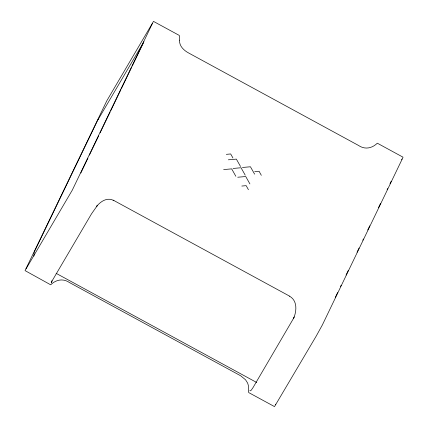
<?xml version="1.0" encoding="UTF-8"?>
<svg xmlns="http://www.w3.org/2000/svg" width="428" height="428" viewBox="0 0 428 428"><rect width="100%" height="100%" fill="white"/><g stroke="black" fill="none" stroke-linecap="round" stroke-linejoin="round"><path stroke-width="0.64" d="M152.496 23.326L72.284 190.15L26.033 268.907M275.504 404.674L275.669 404.176M294.197 316.913L293.469 318.7C296.716 311.354 297.695 300.798 289.547 296.187M80.849 173.014L87.949 158.125M293.763 317.983L253.028 387.591L251.252 390.175L250.439 390.801L249.824 390.7M89.393 155.118L98.654 135.885M100.099 132.878L110.226 111.842M110.804 110.638L120.926 89.602M121.504 88.398L131.631 67.357M132.209 66.158L143.203 43.314M335.338 297.31L337.655 292.506M340.544 286.493L341.127 285.289M346.043 275.07L348.355 270.266M357.038 252.231L359.06 248.026M362.821 240.21L363.399 239.006M367.738 229.991L369.765 225.781M378.443 207.751L380.465 203.541M387.121 189.716L387.698 188.518M390.015 183.708L391.171 181.301M143.947 41.644L97.579 120.471L34.802 250.904L34.042 253.028L33.908 256.126M98.13 119.46L98.75 118.572M401.582 159.532L401.967 159.093M226.337 154.342L230.687 153.952L232.939 158.002M254.724 171.649L259.074 171.264L261.326 175.309M241.825 186.046L246.175 185.661L248.427 189.706M228.354 159.804L236.363 159.114L240.531 166.497M242.435 167.466L250.444 166.776L254.612 174.159M233.035 168.445L241.044 167.755L245.212 175.138M223.657 169.568L231.666 168.878L235.833 176.261M237.738 177.229L245.747 176.539L249.909 183.922M113.864 200.577C107.086 196.837 100.425 201.556 96.263 206.778L97.338 205.531L91.48 213.888L51.242 282.357L52.007 280.838L51.499 282.111L51.713 282.881M113.174 200.127L289.692 296.197M56.127 273.337L256.693 382.493M179.562 40.178C179.091 46.096 184.056 50.584 188.85 53.109L358.418 145.397C364.929 149.896 372.044 148.339 377.33 143.203L403.015 157.178L402.802 157.814L322.37 324.938L316.169 336.173L274.514 406.6L248.775 392.615L248.32 390.85L248.326 385.387L247.635 383.049L245.517 379.754L240.707 375.8L69.582 282.603C63.071 278.104 55.956 279.661 50.67 284.797L25.038 270.608L106.872 100.676L153.486 21.4L179.225 35.385L179.68 37.15L179.562 40.178"/></g></svg>
